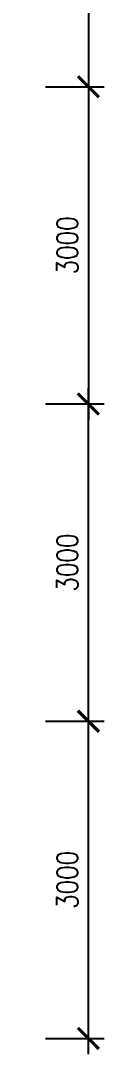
# Model space of a CAD drawing. Extents: x 2687779 to 2997471, y -863049 to -631414.
# Drawn here: x 2724395 to 2725101, y -808574 to -798799 of the extents above; entities that cross this region are included whole.
import ezdxf

# ---------------------------------------------------------------- set-up
doc = ezdxf.new("R2010")
doc.units = 0
doc.header["$LTSCALE"] = 10
doc.header["$MEASUREMENT"] = 0
doc.header["$PDMODE"] = 34
doc.layers.get('0').update_dxf_attribs({"linetype": 'CONTINUOUS'})
doc.layers.get('DEFPOINTS').update_dxf_attribs({"linetype": 'CONTINUOUS'})
doc.layers.add('DIM', color=7, linetype='CONTINUOUS')
doc.styles.add('ROMANS', font='romans.shx', dxfattribs={"width": 0.8, "height": 100})
doc.styles.get("Standard").update_dxf_attribs({"font": 'ROMANS.SHX'})
doc.dimstyles.new('STANDARD$0', dxfattribs={"dimscale": 0, "dimtxt": 8, "dimasz": 6, "dimexe": 1, "dimexo": 1, "dimgap": 3, "dimtad": 1, "dimdec": 0, "dimlfac": -1, "dimrnd": 1, "dimzin": 0, "dimdsep": 46, "dimtxsty": 'Standard', "dimcen": 0, "dimclrd": 5, "dimclre": 250, "dimadec": 0, "dimazin": 0, "dimtfac": 1, "dimtdec": 4, "dimtofl": 0, "dimtmove": 0, "dimatfit": 3, "dimfxl": 1, "dimtolj": 1, "dimtzin": 0, "dimarcsym": 0})

# ---------------------------------------------------------------- blocks, each defined once
blk = doc.blocks.new('_ARCHTICK')
at = {"color": 0, "linetype": 'ByBlock', "const_width": 0.15}
blk.add_lwpolyline([(-0.5, -0.5), (0.5, 0.5)], dxfattribs=at)
blk = doc.blocks.new('*D176')
at = {"layer": 'DEFPOINTS', "color": 0, "transparency": 16777216}
for p in [(2724394.9, -799424.1), (2724394.9, -802424.1), (2724950.6, -802424.1)]:
    blk.add_point(p, dxfattribs=at)
at = {"layer": 'DIM', "color": 7, "lineweight": -2, "transparency": 16777216}
for p, q in [((2724950.6, -799274.1), (2724950.6, -802574.1)), ((2724544.9, -799424.1), (2725100.6, -799424.1)), ((2724544.9, -802424.1), (2725100.6, -802424.1))]:
    blk.add_line(p, q, dxfattribs=at)
at = {"layer": 'DIM', "color": 7, "lineweight": -2, "transparency": 16777216, "xscale": 200, "yscale": 200, "zscale": 200}
for p, rotation in [((2724950.6, -799424.1), 90), ((2724950.6, -802424.1), 270)]:
    blk.add_blockref('_ARCHTICK', p, dxfattribs=dict(at, rotation=rotation))
at = {"layer": 'DIM', "color": 7, "transparency": 16777216, "insert": (2724750.6, -800924.1), "char_height": 200, "attachment_point": 5, "rotation": 90, "style": 'ROMANS'}
blk.add_mtext('\\A1;3000', dxfattribs=at)
blk = doc.blocks.new('*D177')
at = {"layer": 'DEFPOINTS', "color": 0, "transparency": 16777216}
for p in [(2724394.9, -796424.1), (2724394.9, -799424.1), (2724950.6, -799424.1)]:
    blk.add_point(p, dxfattribs=at)
at = {"layer": 'DIM', "color": 7, "lineweight": -2, "transparency": 16777216}
for p, q in [((2724950.6, -796274.1), (2724950.6, -799574.1)), ((2724544.9, -796424.1), (2725100.6, -796424.1)), ((2724544.9, -799424.1), (2725100.6, -799424.1))]:
    blk.add_line(p, q, dxfattribs=at)
at = {"layer": 'DIM', "color": 7, "lineweight": -2, "transparency": 16777216, "xscale": 200, "yscale": 200, "zscale": 200}
for p, rotation in [((2724950.6, -796424.1), 90), ((2724950.6, -799424.1), 270)]:
    blk.add_blockref('_ARCHTICK', p, dxfattribs=dict(at, rotation=rotation))
at = {"layer": 'DIM', "color": 7, "transparency": 16777216, "insert": (2724750.6, -797924.1), "char_height": 200, "attachment_point": 5, "rotation": 90, "style": 'ROMANS'}
blk.add_mtext('\\A1;3000', dxfattribs=at)
blk = doc.blocks.new('*D222')
at = {"layer": 'DEFPOINTS', "color": 0, "transparency": 16777216}
for p in [(2724394.9, -802424.1), (2724950.6, -802424.1), (2724394.9, -805424.1)]:
    blk.add_point(p, dxfattribs=at)
at = {"layer": 'DIM', "color": 7, "lineweight": -2, "transparency": 16777216}
for p, q in [((2724950.6, -805574.1), (2724950.6, -802274.1)), ((2724544.9, -802424.1), (2725100.6, -802424.1)), ((2724544.9, -805424.1), (2725100.6, -805424.1))]:
    blk.add_line(p, q, dxfattribs=at)
at = {"layer": 'DIM', "color": 7, "lineweight": -2, "transparency": 16777216, "xscale": 200, "yscale": 200, "zscale": 200}
for p, rotation in [((2724950.6, -802424.1), 90), ((2724950.6, -805424.1), 270)]:
    blk.add_blockref('_ARCHTICK', p, dxfattribs=dict(at, rotation=rotation))
at = {"layer": 'DIM', "color": 7, "transparency": 16777216, "insert": (2724750.6, -803924.1), "char_height": 200, "attachment_point": 5, "rotation": 90, "style": 'ROMANS'}
blk.add_mtext('\\A1;3000', dxfattribs=at)
blk = doc.blocks.new('*D223')
at = {"layer": 'DEFPOINTS', "color": 0, "transparency": 16777216}
for p in [(2724394.9, -805424.1), (2724950.6, -805424.1), (2724394.9, -808424.1)]:
    blk.add_point(p, dxfattribs=at)
at = {"layer": 'DIM', "color": 7, "lineweight": -2, "transparency": 16777216}
for p, q in [((2724950.6, -808574.1), (2724950.6, -805274.1)), ((2724544.9, -805424.1), (2725100.6, -805424.1)), ((2724544.9, -808424.1), (2725100.6, -808424.1))]:
    blk.add_line(p, q, dxfattribs=at)
at = {"layer": 'DIM', "color": 7, "lineweight": -2, "transparency": 16777216, "xscale": 200, "yscale": 200, "zscale": 200}
for p, rotation in [((2724950.6, -805424.1), 90), ((2724950.6, -808424.1), 270)]:
    blk.add_blockref('_ARCHTICK', p, dxfattribs=dict(at, rotation=rotation))
at = {"layer": 'DIM', "color": 7, "transparency": 16777216, "insert": (2724750.6, -806924.1), "char_height": 200, "attachment_point": 5, "rotation": 90, "style": 'ROMANS'}
blk.add_mtext('\\A1;3000', dxfattribs=at)

msp = doc.modelspace()

# ---------------------------------------------------------------- dimensions: what is measured, and where the dimension line sits
at = {"layer": 'DIM'}
for p1, p2, distance, picture, middle in [((2724394.9, -796424.1), (2724394.9, -799424.1), 555.7, '*D177', (2724750.6, -797924.1)), ((2724394.9, -799424.1), (2724394.9, -802424.1), 555.7, '*D176', (2724750.6, -800924.1)), ((2724394.9, -805424.1), (2724394.9, -802424.1), -555.7, '*D222', (2724750.6, -803924.1)), ((2724394.9, -808424.1), (2724394.9, -805424.1), -555.7, '*D223', (2724750.6, -806924.1))]:
    dim = msp.add_aligned_dim(p1=p1, p2=p2, distance=distance, dimstyle='STANDARD$0', override={"dimscale": 100, "dimtxt": 2, "dimasz": 2, "dimexe": 1.5, "dimexo": 1.5, "dimgap": 1, "dimtxsty": 'ROMANS', "dimblk": 'ARCHTICK', "dimdle": 1.5, "dimclrd": 7, "dimclre": 7, "dimclrt": 7, "dimtdec": 0, "dimtmove": 2}, dxfattribs=at)
    dim.commit()
    dim.dimension.update_dxf_attribs({"geometry": picture, "text_midpoint": middle})

doc.saveas('drawing.dxf')
